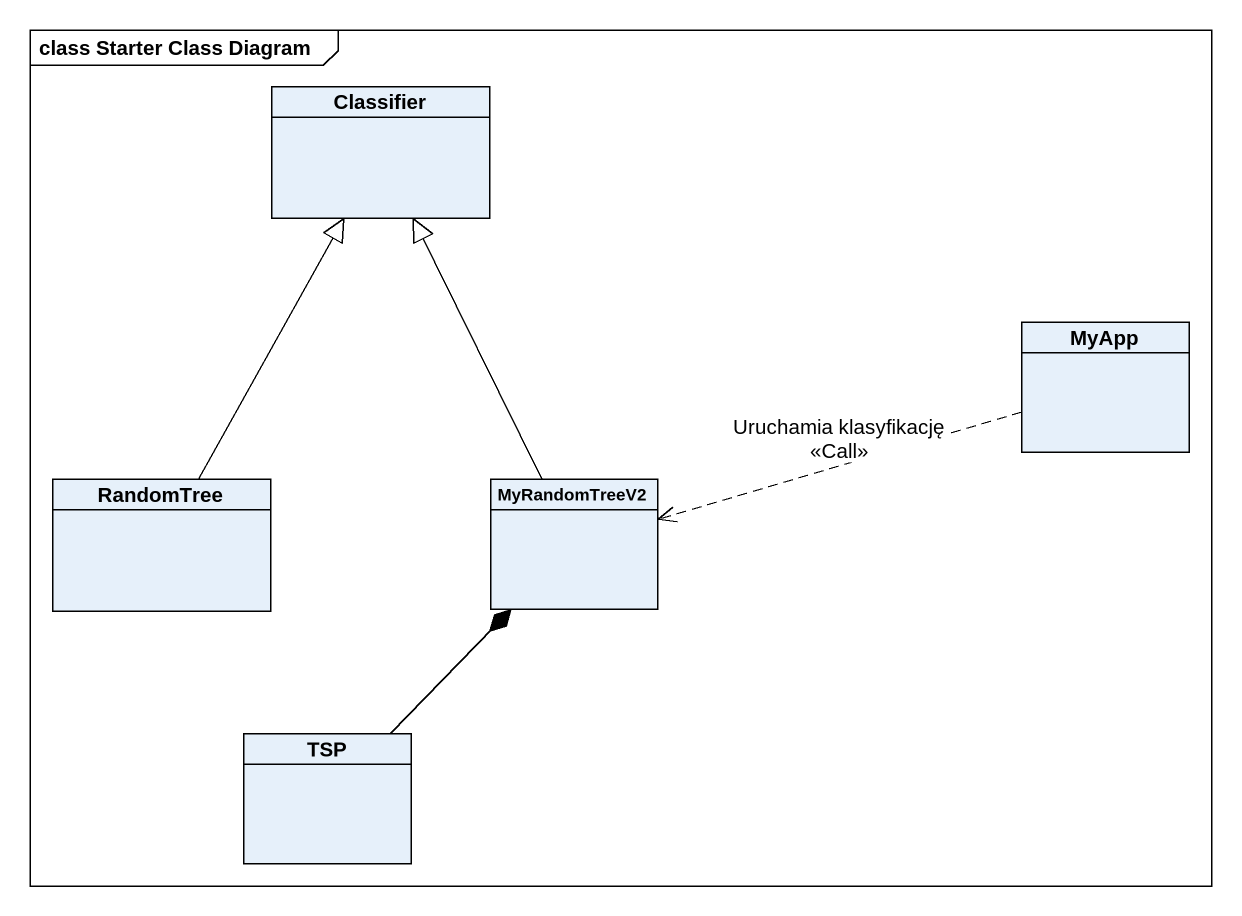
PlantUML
@startuml
mainframe class Starter Class Diagram
hide circle
hide empty members
class Classifier
class MyApp
class RandomTree
class MyRandomTreeV2
class TSP
MyApp .left.> MyRandomTreeV2 : Uruchamia klasyfikację\n<<Call>>
RandomTree -up-|> Classifier
MyRandomTreeV2 -up-|> Classifier
TSP -up-* MyRandomTreeV2
@enduml
